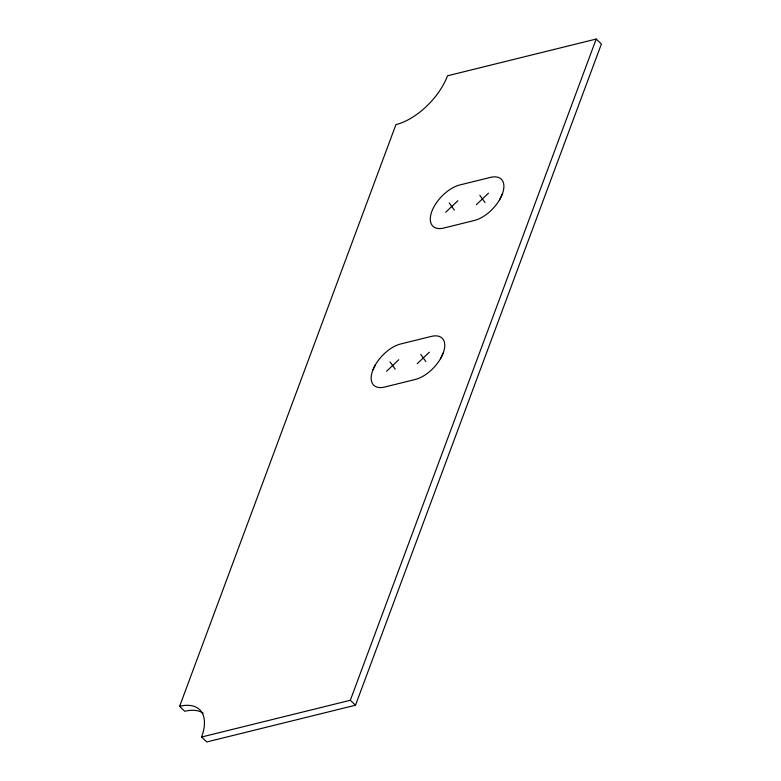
<?xml version="1.0" encoding="UTF-8"?>
<svg xmlns="http://www.w3.org/2000/svg" width="781" height="781" viewBox="0 0 781 781"><rect width="100%" height="100%" fill="white"/><g stroke="black" fill="none" stroke-linecap="round" stroke-linejoin="round"><path stroke-width="1.17" d="M179.601 706.346L395.928 124.628A50.404 26.349 -46.4 0 0 447.493 75.796L596.206 39.05L601.399 43.99L355.511 705.204L206.789 741.95L201.605 737.01A50.404 26.349 -46.4 0 0 179.601 706.346L184.794 711.286A50.404 26.349 -46.4 0 1 203.216 713.268M201.605 737.01L350.318 700.274L596.206 39.05M372.713 370.438A27.296 14.273 -46.4 0 1 400.643 343.982L431.297 336.406A27.296 14.273 -46.4 0 1 443.217 353.022A27.296 14.273 -46.4 0 1 415.287 379.478L384.633 387.044A27.296 14.273 -46.4 0 1 372.713 370.438L375.466 364.698M499.596 199.751L502.349 194.01A27.296 14.273 -46.4 0 0 490.429 177.394L459.784 184.97A27.296 14.273 -46.4 0 0 431.844 211.417A27.296 14.273 -46.4 0 0 443.764 228.032L474.418 220.467A27.296 14.273 -46.4 0 0 502.349 194.01M440.464 358.762L443.217 353.022M445.697 212.256L457.851 200.746M476.351 204.69L488.496 193.18M386.566 371.268L398.72 359.758M417.21 363.702L429.365 352.182M350.318 700.274L355.511 705.204M479.827 195.318L485.021 202.543M449.182 202.894L454.366 210.118M420.695 354.33L425.879 361.554M390.051 361.906L395.235 369.13"/></g></svg>
